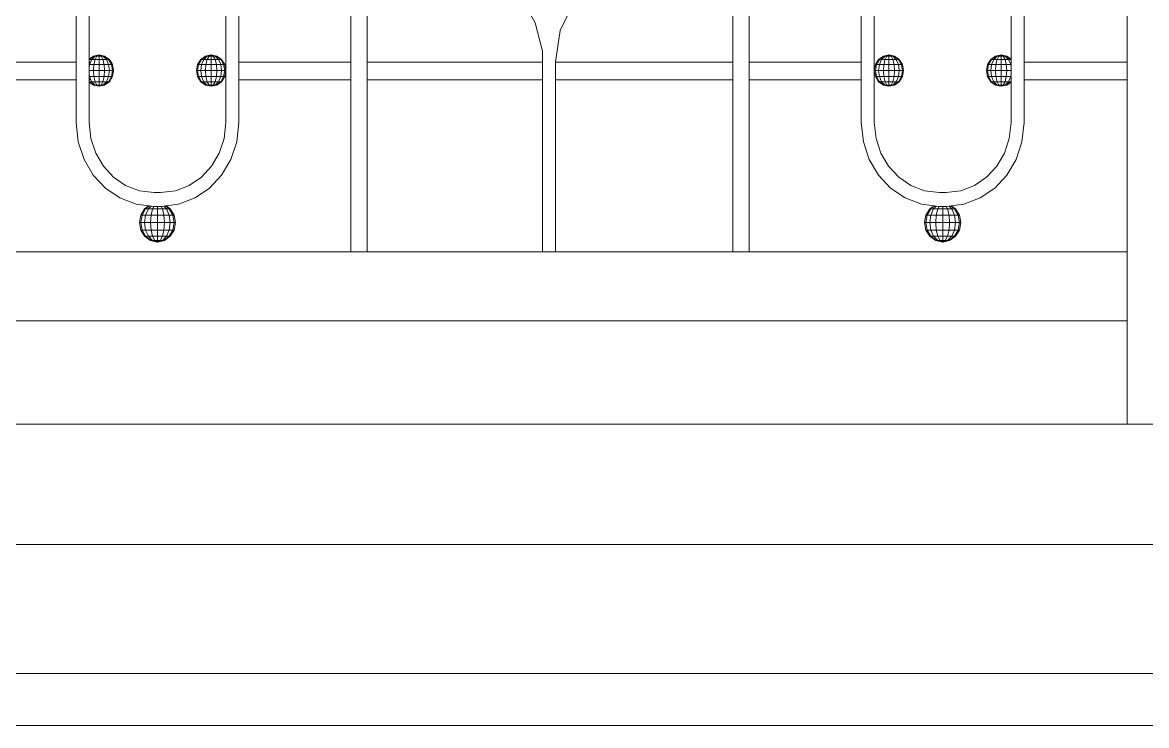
# Model space of a CAD drawing. Header units: millimetres. Extents: x 1832547 to 2001569, y -558009 to -417808.
# Drawn here: x 1949505 to 1950158, y -523749 to -523340 of the extents above; entities that cross this region are included whole.
import ezdxf

# ---------------------------------------------------------------- set-up
doc = ezdxf.new("R2010")
doc.units = ezdxf.units.MM
doc.header["$MEASUREMENT"] = 0
doc.linetypes.add('CENTER', pattern=[2, 1.25, -0.25, 0.25, -0.25])
for name, color, linetype, lineweight in [('CA.manh 08', 8, 'CONTINUOUS', 9), ('CA.thay 145', 145, 'CONTINUOUS', 18), ('CA.tim 67', 67, 'CENTER', 9), ('CA_manh 08', 8, 'CONTINUOUS', 9)]:
    doc.layers.add(name, color=color, linetype=linetype, lineweight=lineweight)

msp = doc.modelspace()

# ---------------------------------------------------------------- linework, layer by layer
at = {"layer": 'CA.manh 08'}
for points in [[(1959499.03, -523718.59), (1948689.75, -523718.59)], [(1959469.03, -523748.68), (1948719.75, -523748.7)]]:
    msp.add_lwpolyline(points, dxfattribs=at)
at = {"layer": 'CA.thay 145'}
msp.add_lwpolyline([(1959414.03, -523643.6), (1948754.75, -523643.59)], dxfattribs=at)
at = {"layer": 'CA.tim 67', "ltscale": 500}
for points in [[(1949633.52, -523643.59), (1938284.72, -523643.59)], [(1963746.8, -523643.59), (1949633.52, -523643.59)]]:
    msp.add_lwpolyline(points, dxfattribs=at)
at = {"layer": 'CA_manh 08'}
for p, q in [((1949535.92, -523363.43), (1949535.92, -522851.16)), ((1949543.49, -522851.77), (1949543.49, -523361.66)), ((1949622.94, -522852.13), (1949622.94, -523368.32)), ((1949630.51, -522851.16), (1949630.51, -523363.43)), ((1949695.67, -523363.43), (1949695.67, -522851.16)), ((1949705.13, -522851.16), (1949705.13, -523363.43)), ((1949917.75, -523363.43), (1949917.75, -522851.16)), ((1949927.2, -522851.16), (1949927.2, -523363.43)), ((1949992.37, -523363.43), (1949992.37, -522851.16)), ((1949999.94, -522852.13), (1949999.94, -523368.32)), ((1950079.39, -523361.66), (1950079.39, -522851.77)), ((1950086.96, -522850.39), (1950086.96, -523363.43)), ((1950146.92, -523363.43), (1950146.92, -522850.39)), ((1949794.77, -523325.88), (1949802.82, -523340.5)), ((1949817.39, -523344.98), (1949824.97, -523329.19)), ((1949802.82, -523340.5), (1949806.98, -523357.12)), ((1949814.54, -523363.29), (1949817.39, -523344.98)), ((1949543.49, -523361.66), (1949545.98, -523359.87)), ((1949543.49, -523361.85), (1949543.49, -523361.66)), ((1949543.68, -523361.85), (1949543.49, -523361.85)), ((1949543.49, -523362.19), (1949543.68, -523361.85)), ((1949543.49, -523362.19), (1949543.49, -523361.85)), ((1949543.49, -523363.43), (1949543.49, -523362.19)), ((1949543.68, -523361.85), (1949546.23, -523359.87)), ((1949544.99, -523361.85), (1949543.68, -523361.85)), ((1949543.68, -523364.82), (1949544.99, -523361.85)), ((1949544.99, -523361.85), (1949546.94, -523359.87)), ((1949546.94, -523361.85), (1949544.99, -523361.85)), ((1949545.98, -523359.87), (1949549.24, -523359.17)), ((1949546.23, -523359.87), (1949545.98, -523359.87)), ((1949546.23, -523359.87), (1949549.24, -523359.17)), ((1949546.94, -523359.87), (1949546.23, -523359.87)), ((1949546.23, -523364.82), (1949546.94, -523361.85)), ((1949546.94, -523359.87), (1949549.24, -523359.17)), ((1949548, -523359.87), (1949546.94, -523359.87)), ((1949546.94, -523361.85), (1949548, -523359.87)), ((1949549.24, -523361.85), (1949546.94, -523361.85)), ((1949548, -523359.87), (1949549.24, -523359.17)), ((1949549.24, -523359.87), (1949548, -523359.87)), ((1949549.24, -523359.17), (1949549.24, -523359.87)), ((1949550.49, -523359.87), (1949549.24, -523359.17)), ((1949552.5, -523359.87), (1949549.24, -523359.17)), ((1949552.25, -523359.87), (1949549.24, -523359.17)), ((1949551.55, -523359.87), (1949549.24, -523359.17)), ((1949549.24, -523359.87), (1949550.49, -523359.87)), ((1949549.24, -523359.87), (1949549.24, -523361.85)), ((1949551.55, -523361.85), (1949549.24, -523361.85)), ((1949549.24, -523361.85), (1949549.24, -523364.82)), ((1949551.55, -523359.87), (1949550.49, -523359.87)), ((1949551.55, -523361.85), (1949550.49, -523359.87)), ((1949552.25, -523359.87), (1949551.55, -523359.87)), ((1949553.5, -523361.85), (1949551.55, -523359.87)), ((1949553.5, -523361.85), (1949551.55, -523361.85)), ((1949552.25, -523364.82), (1949551.55, -523361.85)), ((1949552.5, -523359.87), (1949552.25, -523359.87)), ((1949554.8, -523361.85), (1949552.25, -523359.87)), ((1949555.26, -523361.85), (1949552.5, -523359.87)), ((1949554.8, -523361.85), (1949553.5, -523361.85)), ((1949554.8, -523364.82), (1949553.5, -523361.85)), ((1949554.8, -523361.85), (1949555.26, -523361.85)), ((1949556.51, -523364.82), (1949554.8, -523361.85)), ((1949557.11, -523364.82), (1949555.26, -523361.85)), ((1949606.56, -523364.82), (1949608.41, -523361.85)), ((1949607.16, -523364.82), (1949608.87, -523361.85)), ((1949608.41, -523361.85), (1949611.17, -523359.87)), ((1949608.87, -523361.85), (1949608.41, -523361.85)), ((1949608.87, -523361.85), (1949611.42, -523359.87)), ((1949610.17, -523361.85), (1949608.87, -523361.85)), ((1949608.87, -523364.82), (1949610.17, -523361.85)), ((1949610.17, -523361.85), (1949612.12, -523359.87)), ((1949612.12, -523361.85), (1949610.17, -523361.85)), ((1949611.17, -523359.87), (1949614.43, -523359.17)), ((1949611.42, -523359.87), (1949611.17, -523359.87)), ((1949611.42, -523359.87), (1949614.43, -523359.17)), ((1949612.12, -523359.87), (1949611.42, -523359.87)), ((1949611.42, -523364.82), (1949612.12, -523361.85)), ((1949612.12, -523359.87), (1949614.43, -523359.17)), ((1949613.18, -523359.87), (1949612.12, -523359.87)), ((1949612.12, -523361.85), (1949613.18, -523359.87)), ((1949614.43, -523361.85), (1949612.12, -523361.85)), ((1949613.18, -523359.87), (1949614.43, -523359.17)), ((1949614.43, -523359.87), (1949613.18, -523359.87)), ((1949614.43, -523359.17), (1949614.43, -523359.87)), ((1949615.67, -523359.87), (1949614.43, -523359.17)), ((1949617.68, -523359.87), (1949614.43, -523359.17)), ((1949617.44, -523359.87), (1949614.43, -523359.17)), ((1949616.73, -523359.87), (1949614.43, -523359.17)), ((1949614.43, -523359.87), (1949615.67, -523359.87)), ((1949614.43, -523359.87), (1949614.43, -523361.85)), ((1949616.73, -523361.85), (1949614.43, -523361.85)), ((1949614.43, -523361.85), (1949614.43, -523364.82)), ((1949616.73, -523359.87), (1949615.67, -523359.87)), ((1949616.73, -523361.85), (1949615.67, -523359.87)), ((1949617.44, -523359.87), (1949616.73, -523359.87)), ((1949618.68, -523361.85), (1949616.73, -523359.87)), ((1949618.68, -523361.85), (1949616.73, -523361.85)), ((1949617.44, -523364.82), (1949616.73, -523361.85)), ((1949617.68, -523359.87), (1949617.44, -523359.87)), ((1949619.99, -523361.85), (1949617.44, -523359.87)), ((1949620.45, -523361.85), (1949617.68, -523359.87)), ((1949619.99, -523361.85), (1949618.68, -523361.85)), ((1949619.99, -523364.82), (1949618.68, -523361.85)), ((1949619.99, -523361.85), (1949620.45, -523361.85)), ((1949621.69, -523364.82), (1949619.99, -523361.85)), ((1949622.29, -523364.82), (1949620.45, -523361.85)), ((1949806.98, -523357.12), (1949806.98, -523363.43)), ((1950000.59, -523364.82), (1950002.43, -523361.85)), ((1950001.18, -523364.82), (1950002.89, -523361.85)), ((1950002.43, -523361.85), (1950005.19, -523359.87)), ((1950002.43, -523361.85), (1950002.89, -523361.85)), ((1950002.89, -523361.85), (1950005.44, -523359.87)), ((1950002.89, -523361.85), (1950004.19, -523361.85)), ((1950002.89, -523364.82), (1950004.19, -523361.85)), ((1950004.19, -523361.85), (1950006.15, -523359.87)), ((1950004.19, -523361.85), (1950006.15, -523361.85)), ((1950005.19, -523359.87), (1950008.45, -523359.17)), ((1950005.44, -523359.87), (1950005.19, -523359.87)), ((1950005.44, -523359.87), (1950008.45, -523359.17)), ((1950005.44, -523359.87), (1950006.15, -523359.87)), ((1950005.44, -523364.82), (1950006.15, -523361.85)), ((1950006.15, -523359.87), (1950008.45, -523359.17)), ((1950006.15, -523359.87), (1950007.2, -523359.87)), ((1950006.15, -523361.85), (1950007.2, -523359.87)), ((1950006.15, -523361.85), (1950008.45, -523361.85)), ((1950007.2, -523359.87), (1950008.45, -523359.17)), ((1950007.2, -523359.87), (1950008.45, -523359.87)), ((1950008.45, -523359.17), (1950008.45, -523359.87)), ((1950009.7, -523359.87), (1950008.45, -523359.17)), ((1950010.75, -523359.87), (1950008.45, -523359.17)), ((1950011.46, -523359.87), (1950008.45, -523359.17)), ((1950011.71, -523359.87), (1950008.45, -523359.17)), ((1950008.45, -523359.87), (1950009.7, -523359.87)), ((1950008.45, -523359.87), (1950008.45, -523361.85)), ((1950008.45, -523361.85), (1950010.75, -523361.85)), ((1950008.45, -523361.85), (1950008.45, -523364.82)), ((1950009.7, -523359.87), (1950010.75, -523359.87)), ((1950010.75, -523361.85), (1950009.7, -523359.87)), ((1950010.75, -523359.87), (1950011.46, -523359.87)), ((1950012.71, -523361.85), (1950010.75, -523359.87)), ((1950010.75, -523361.85), (1950012.71, -523361.85)), ((1950011.46, -523364.82), (1950010.75, -523361.85)), ((1950011.46, -523359.87), (1950011.71, -523359.87)), ((1950014.01, -523361.85), (1950011.46, -523359.87)), ((1950014.47, -523361.85), (1950011.71, -523359.87)), ((1950012.71, -523361.85), (1950014.01, -523361.85)), ((1950014.01, -523364.82), (1950012.71, -523361.85)), ((1950014.01, -523361.85), (1950014.47, -523361.85)), ((1950015.72, -523364.82), (1950014.01, -523361.85)), ((1950016.32, -523364.82), (1950014.47, -523361.85)), ((1950065.77, -523364.82), (1950067.62, -523361.85)), ((1950066.37, -523364.82), (1950068.07, -523361.85)), ((1950067.62, -523361.85), (1950070.38, -523359.87)), ((1950067.62, -523361.85), (1950068.07, -523361.85)), ((1950068.07, -523361.85), (1950070.63, -523359.87)), ((1950068.07, -523361.85), (1950069.38, -523361.85)), ((1950068.07, -523364.82), (1950069.38, -523361.85)), ((1950069.38, -523361.85), (1950071.33, -523359.87)), ((1950069.38, -523361.85), (1950071.33, -523361.85)), ((1950070.38, -523359.87), (1950073.64, -523359.17)), ((1950070.63, -523359.87), (1950070.38, -523359.87)), ((1950070.63, -523359.87), (1950073.64, -523359.17)), ((1950070.63, -523359.87), (1950071.33, -523359.87)), ((1950070.63, -523364.82), (1950071.33, -523361.85)), ((1950071.33, -523359.87), (1950073.64, -523359.17)), ((1950071.33, -523359.87), (1950072.39, -523359.87)), ((1950071.33, -523361.85), (1950072.39, -523359.87)), ((1950071.33, -523361.85), (1950073.64, -523361.85)), ((1950072.39, -523359.87), (1950073.64, -523359.17)), ((1950072.39, -523359.87), (1950073.64, -523359.87)), ((1950073.64, -523359.17), (1950073.64, -523359.87)), ((1950074.88, -523359.87), (1950073.64, -523359.17)), ((1950075.94, -523359.87), (1950073.64, -523359.17)), ((1950076.64, -523359.87), (1950073.64, -523359.17)), ((1950076.89, -523359.87), (1950073.64, -523359.17)), ((1950073.64, -523359.87), (1950074.88, -523359.87)), ((1950073.64, -523359.87), (1950073.64, -523361.85)), ((1950073.64, -523361.85), (1950075.94, -523361.85)), ((1950073.64, -523361.85), (1950073.64, -523364.82)), ((1950074.88, -523359.87), (1950075.94, -523359.87)), ((1950075.94, -523361.85), (1950074.88, -523359.87)), ((1950075.94, -523359.87), (1950076.64, -523359.87)), ((1950077.89, -523361.85), (1950075.94, -523359.87)), ((1950075.94, -523361.85), (1950077.89, -523361.85)), ((1950076.64, -523364.82), (1950075.94, -523361.85)), ((1950076.64, -523359.87), (1950076.89, -523359.87)), ((1950079.2, -523361.85), (1950076.64, -523359.87)), ((1950079.39, -523361.66), (1950076.89, -523359.87)), ((1950077.89, -523361.85), (1950079.2, -523361.85)), ((1950079.2, -523364.82), (1950077.89, -523361.85)), ((1950079.2, -523361.85), (1950079.39, -523361.85)), ((1950079.39, -523362.19), (1950079.2, -523361.85)), ((1950079.39, -523361.85), (1950079.39, -523361.66)), ((1950079.39, -523362.19), (1950079.39, -523361.85)), ((1950079.39, -523364.82), (1950079.39, -523362.19)), ((1949535.92, -523363.43), (1949472.68, -523363.43)), ((1949535.92, -523363.43), (1949535.92, -523373.59)), ((1949544.17, -523363.43), (1949543.49, -523363.43)), ((1949543.49, -523364.82), (1949543.49, -523363.43)), ((1949543.68, -523364.82), (1949543.49, -523364.82)), ((1949543.49, -523366.29), (1949543.68, -523364.82)), ((1949543.49, -523366.29), (1949543.49, -523364.82)), ((1949543.49, -523368.32), (1949543.49, -523366.29)), ((1949545.98, -523368.32), (1949543.49, -523368.32)), ((1949543.49, -523370.35), (1949543.49, -523368.32)), ((1949546.23, -523364.82), (1949543.68, -523364.82)), ((1949545.98, -523368.32), (1949546.23, -523364.82)), ((1949549.24, -523368.32), (1949545.98, -523368.32)), ((1949546.23, -523371.82), (1949545.98, -523368.32)), ((1949549.24, -523364.82), (1949546.23, -523364.82)), ((1949552.25, -523364.82), (1949549.24, -523364.82)), ((1949549.24, -523364.82), (1949549.24, -523368.32)), ((1949552.5, -523368.32), (1949549.24, -523368.32)), ((1949549.24, -523368.32), (1949549.24, -523371.82)), ((1949554.8, -523364.82), (1949552.25, -523364.82)), ((1949552.5, -523368.32), (1949552.25, -523364.82)), ((1949552.25, -523371.82), (1949552.5, -523368.32)), ((1949555.26, -523368.32), (1949552.5, -523368.32)), ((1949556.51, -523364.82), (1949554.8, -523364.82)), ((1949555.26, -523368.32), (1949554.8, -523364.82)), ((1949554.8, -523371.82), (1949555.26, -523368.32)), ((1949557.11, -523368.32), (1949555.26, -523368.32)), ((1949557.11, -523364.82), (1949556.51, -523364.82)), ((1949557.11, -523368.32), (1949556.51, -523364.82)), ((1949556.51, -523371.82), (1949557.11, -523368.32)), ((1949557.75, -523368.32), (1949557.11, -523364.82)), ((1949557.75, -523368.32), (1949557.11, -523368.32)), ((1949557.11, -523371.82), (1949557.75, -523368.32)), ((1949605.91, -523368.32), (1949606.56, -523364.82)), ((1949606.56, -523368.32), (1949605.91, -523368.32)), ((1949606.56, -523371.82), (1949605.91, -523368.32)), ((1949607.16, -523364.82), (1949606.56, -523364.82)), ((1949606.56, -523368.32), (1949607.16, -523364.82)), ((1949608.41, -523368.32), (1949606.56, -523368.32)), ((1949607.16, -523371.82), (1949606.56, -523368.32)), ((1949608.87, -523364.82), (1949607.16, -523364.82)), ((1949608.41, -523368.32), (1949608.87, -523364.82)), ((1949611.17, -523368.32), (1949608.41, -523368.32)), ((1949608.87, -523371.82), (1949608.41, -523368.32)), ((1949611.42, -523364.82), (1949608.87, -523364.82)), ((1949611.17, -523368.32), (1949611.42, -523364.82)), ((1949614.43, -523368.32), (1949611.17, -523368.32)), ((1949611.42, -523371.82), (1949611.17, -523368.32)), ((1949614.43, -523364.82), (1949611.42, -523364.82)), ((1949617.44, -523364.82), (1949614.43, -523364.82)), ((1949614.43, -523364.82), (1949614.43, -523368.32)), ((1949617.68, -523368.32), (1949614.43, -523368.32)), ((1949614.43, -523368.32), (1949614.43, -523371.82)), ((1949619.99, -523364.82), (1949617.44, -523364.82)), ((1949617.68, -523368.32), (1949617.44, -523364.82)), ((1949617.44, -523371.82), (1949617.68, -523368.32)), ((1949620.45, -523368.32), (1949617.68, -523368.32)), ((1949621.69, -523364.82), (1949619.99, -523364.82)), ((1949620.45, -523368.32), (1949619.99, -523364.82)), ((1949619.99, -523371.82), (1949620.45, -523368.32)), ((1949622.29, -523368.32), (1949620.45, -523368.32)), ((1949622.29, -523364.82), (1949621.69, -523364.82)), ((1949622.29, -523368.32), (1949621.69, -523364.82)), ((1949621.69, -523371.82), (1949622.29, -523368.32)), ((1949622.94, -523368.32), (1949622.29, -523364.82)), ((1949622.94, -523368.32), (1949622.29, -523368.32)), ((1949622.29, -523371.82), (1949622.94, -523368.32)), ((1949622.94, -523368.32), (1949622.94, -523398.46)), ((1949695.67, -523363.43), (1949630.51, -523363.43)), ((1949630.51, -523363.43), (1949630.51, -523373.59)), ((1949695.67, -523363.43), (1949695.67, -523373.59)), ((1949806.98, -523363.43), (1949705.13, -523363.43)), ((1949705.13, -523373.59), (1949705.13, -523363.43)), ((1949806.98, -523363.43), (1949806.98, -523373.59)), ((1949814.54, -523363.29), (1949814.54, -523363.43)), ((1949917.75, -523363.43), (1949814.54, -523363.43)), ((1949814.54, -523373.59), (1949814.54, -523363.43)), ((1949917.75, -523373.59), (1949917.75, -523363.43)), ((1949992.37, -523363.43), (1949927.2, -523363.43)), ((1949927.2, -523363.43), (1949927.2, -523373.59)), ((1949992.37, -523373.59), (1949992.37, -523363.43)), ((1949999.94, -523368.32), (1950000.59, -523364.82)), ((1949999.94, -523368.32), (1950000.59, -523368.32)), ((1950000.59, -523371.82), (1949999.94, -523368.32)), ((1949999.94, -523368.32), (1949999.94, -523398.46)), ((1950000.59, -523364.82), (1950001.18, -523364.82)), ((1950000.59, -523368.32), (1950001.18, -523364.82)), ((1950000.59, -523368.32), (1950002.43, -523368.32)), ((1950001.18, -523371.82), (1950000.59, -523368.32)), ((1950001.18, -523364.82), (1950002.89, -523364.82)), ((1950002.43, -523368.32), (1950002.89, -523364.82)), ((1950002.43, -523368.32), (1950005.19, -523368.32)), ((1950002.89, -523371.82), (1950002.43, -523368.32)), ((1950002.89, -523364.82), (1950005.44, -523364.82)), ((1950005.19, -523368.32), (1950005.44, -523364.82)), ((1950005.19, -523368.32), (1950008.45, -523368.32)), ((1950005.44, -523371.82), (1950005.19, -523368.32)), ((1950005.44, -523364.82), (1950008.45, -523364.82)), ((1950008.45, -523364.82), (1950011.46, -523364.82)), ((1950008.45, -523364.82), (1950008.45, -523368.32)), ((1950008.45, -523368.32), (1950011.71, -523368.32)), ((1950008.45, -523368.32), (1950008.45, -523371.82)), ((1950011.46, -523364.82), (1950014.01, -523364.82)), ((1950011.71, -523368.32), (1950011.46, -523364.82)), ((1950011.46, -523371.82), (1950011.71, -523368.32)), ((1950011.71, -523368.32), (1950014.47, -523368.32)), ((1950014.01, -523364.82), (1950015.72, -523364.82)), ((1950014.47, -523368.32), (1950014.01, -523364.82)), ((1950014.01, -523371.82), (1950014.47, -523368.32)), ((1950014.47, -523368.32), (1950016.32, -523368.32)), ((1950015.72, -523364.82), (1950016.32, -523364.82)), ((1950016.32, -523368.32), (1950015.72, -523364.82)), ((1950015.72, -523371.82), (1950016.32, -523368.32)), ((1950016.96, -523368.32), (1950016.32, -523364.82)), ((1950016.32, -523368.32), (1950016.96, -523368.32)), ((1950016.32, -523371.82), (1950016.96, -523368.32)), ((1950065.12, -523368.32), (1950065.77, -523364.82)), ((1950065.12, -523368.32), (1950065.77, -523368.32)), ((1950065.77, -523371.82), (1950065.12, -523368.32)), ((1950065.77, -523364.82), (1950066.37, -523364.82)), ((1950065.77, -523368.32), (1950066.37, -523364.82)), ((1950065.77, -523368.32), (1950067.62, -523368.32)), ((1950066.37, -523371.82), (1950065.77, -523368.32)), ((1950066.37, -523364.82), (1950068.07, -523364.82)), ((1950067.62, -523368.32), (1950068.07, -523364.82)), ((1950067.62, -523368.32), (1950070.38, -523368.32)), ((1950068.07, -523371.82), (1950067.62, -523368.32)), ((1950068.07, -523364.82), (1950070.63, -523364.82)), ((1950070.38, -523368.32), (1950070.63, -523364.82)), ((1950070.38, -523368.32), (1950073.64, -523368.32)), ((1950070.63, -523371.82), (1950070.38, -523368.32)), ((1950070.63, -523364.82), (1950073.64, -523364.82)), ((1950073.64, -523364.82), (1950076.64, -523364.82)), ((1950073.64, -523364.82), (1950073.64, -523368.32)), ((1950073.64, -523368.32), (1950076.89, -523368.32)), ((1950073.64, -523368.32), (1950073.64, -523371.82)), ((1950076.64, -523364.82), (1950079.2, -523364.82)), ((1950076.89, -523368.32), (1950076.64, -523364.82)), ((1950076.64, -523371.82), (1950076.89, -523368.32)), ((1950076.89, -523368.32), (1950079.39, -523368.32)), ((1950079.2, -523364.82), (1950079.39, -523364.82)), ((1950079.39, -523366.29), (1950079.2, -523364.82)), ((1950079.39, -523366.29), (1950079.39, -523364.82)), ((1950079.39, -523368.32), (1950079.39, -523366.29)), ((1950079.39, -523370.35), (1950079.39, -523368.32)), ((1950146.92, -523363.43), (1950086.96, -523363.43)), ((1950086.96, -523363.43), (1950086.96, -523373.59)), ((1950146.92, -523363.43), (1950146.92, -523373.59)), ((1949472.68, -523373.59), (1949535.92, -523373.59)), ((1949535.92, -523398.49), (1949535.92, -523373.59)), ((1949543.68, -523371.82), (1949543.49, -523370.35)), ((1949543.49, -523371.82), (1949543.49, -523370.35)), ((1949543.68, -523371.82), (1949543.49, -523371.82)), ((1949543.49, -523373.59), (1949543.49, -523371.82)), ((1949543.49, -523373.59), (1949544.45, -523373.59)), ((1949543.49, -523374.45), (1949543.49, -523373.59)), ((1949543.68, -523374.78), (1949543.49, -523374.45)), ((1949543.49, -523374.78), (1949543.49, -523374.45)), ((1949543.68, -523374.78), (1949543.49, -523374.78)), ((1949543.49, -523374.97), (1949543.49, -523374.78)), ((1949545.98, -523376.77), (1949543.49, -523374.97)), ((1949543.49, -523374.97), (1949543.49, -523398.46)), ((1949546.23, -523371.82), (1949543.68, -523371.82)), ((1949544.45, -523373.59), (1949543.68, -523371.82)), ((1949544.99, -523374.78), (1949543.68, -523374.78)), ((1949546.23, -523376.77), (1949543.68, -523374.78)), ((1949544.99, -523374.78), (1949544.45, -523373.59)), ((1949546.94, -523374.78), (1949544.99, -523374.78)), ((1949546.94, -523376.77), (1949544.99, -523374.78)), ((1949549.24, -523371.82), (1949546.23, -523371.82)), ((1949546.94, -523374.78), (1949546.23, -523371.82)), ((1949549.24, -523374.78), (1949546.94, -523374.78)), ((1949548, -523376.77), (1949546.94, -523374.78)), ((1949552.25, -523371.82), (1949549.24, -523371.82)), ((1949549.24, -523371.82), (1949549.24, -523374.78)), ((1949551.55, -523374.78), (1949549.24, -523374.78)), ((1949549.24, -523374.78), (1949549.24, -523376.77)), ((1949550.49, -523376.77), (1949551.55, -523374.78)), ((1949551.55, -523374.78), (1949552.25, -523371.82)), ((1949553.5, -523374.78), (1949551.55, -523374.78)), ((1949551.55, -523376.77), (1949553.5, -523374.78)), ((1949554.8, -523371.82), (1949552.25, -523371.82)), ((1949552.25, -523376.77), (1949554.8, -523374.78)), ((1949552.5, -523376.77), (1949555.26, -523374.78)), ((1949553.5, -523374.78), (1949554.8, -523371.82)), ((1949554.8, -523374.78), (1949553.5, -523374.78)), ((1949556.51, -523371.82), (1949554.8, -523371.82)), ((1949554.8, -523374.78), (1949556.51, -523371.82)), ((1949555.26, -523374.78), (1949554.8, -523374.78)), ((1949555.26, -523374.78), (1949557.11, -523371.82)), ((1949557.11, -523371.82), (1949556.51, -523371.82)), ((1949607.16, -523371.82), (1949606.56, -523371.82)), ((1949608.41, -523374.78), (1949606.56, -523371.82)), ((1949608.87, -523371.82), (1949607.16, -523371.82)), ((1949608.87, -523374.78), (1949607.16, -523371.82)), ((1949608.87, -523374.78), (1949608.41, -523374.78)), ((1949611.17, -523376.77), (1949608.41, -523374.78)), ((1949611.42, -523371.82), (1949608.87, -523371.82)), ((1949610.17, -523374.78), (1949608.87, -523371.82)), ((1949610.17, -523374.78), (1949608.87, -523374.78)), ((1949611.42, -523376.77), (1949608.87, -523374.78)), ((1949612.12, -523374.78), (1949610.17, -523374.78)), ((1949612.12, -523376.77), (1949610.17, -523374.78)), ((1949614.43, -523371.82), (1949611.42, -523371.82)), ((1949612.12, -523374.78), (1949611.42, -523371.82)), ((1949614.43, -523374.78), (1949612.12, -523374.78)), ((1949613.18, -523376.77), (1949612.12, -523374.78)), ((1949617.44, -523371.82), (1949614.43, -523371.82)), ((1949614.43, -523371.82), (1949614.43, -523374.78)), ((1949616.73, -523374.78), (1949614.43, -523374.78)), ((1949614.43, -523374.78), (1949614.43, -523376.77)), ((1949615.67, -523376.77), (1949616.73, -523374.78)), ((1949616.73, -523374.78), (1949617.44, -523371.82)), ((1949618.68, -523374.78), (1949616.73, -523374.78)), ((1949616.73, -523376.77), (1949618.68, -523374.78)), ((1949619.99, -523371.82), (1949617.44, -523371.82)), ((1949617.44, -523376.77), (1949619.99, -523374.78)), ((1949617.68, -523376.77), (1949620.45, -523374.78)), ((1949618.68, -523374.78), (1949619.99, -523371.82)), ((1949619.99, -523374.78), (1949618.68, -523374.78)), ((1949621.69, -523371.82), (1949619.99, -523371.82)), ((1949619.99, -523374.78), (1949621.69, -523371.82)), ((1949620.45, -523374.78), (1949619.99, -523374.78)), ((1949620.45, -523374.78), (1949622.29, -523371.82)), ((1949622.29, -523371.82), (1949621.69, -523371.82)), ((1949630.51, -523373.59), (1949630.51, -523398.49)), ((1949630.51, -523373.59), (1949695.67, -523373.59)), ((1949695.67, -523473.59), (1949695.67, -523373.59)), ((1949705.13, -523373.59), (1949806.98, -523373.59)), ((1949705.13, -523373.59), (1949705.13, -523473.59)), ((1949806.98, -523473.59), (1949806.98, -523373.59)), ((1949814.54, -523373.59), (1949814.54, -523473.59)), ((1949814.54, -523373.59), (1949917.75, -523373.59)), ((1949917.75, -523473.59), (1949917.75, -523373.59)), ((1949927.2, -523373.59), (1949992.37, -523373.59)), ((1949927.2, -523373.59), (1949927.2, -523473.59)), ((1949992.37, -523398.49), (1949992.37, -523373.59)), ((1950000.59, -523371.82), (1950001.18, -523371.82)), ((1950002.43, -523374.78), (1950000.59, -523371.82)), ((1950001.18, -523371.82), (1950002.89, -523371.82)), ((1950002.89, -523374.78), (1950001.18, -523371.82)), ((1950002.89, -523374.78), (1950002.43, -523374.78)), ((1950005.19, -523376.77), (1950002.43, -523374.78)), ((1950002.89, -523371.82), (1950005.44, -523371.82)), ((1950004.19, -523374.78), (1950002.89, -523371.82)), ((1950002.89, -523374.78), (1950004.19, -523374.78)), ((1950005.44, -523376.77), (1950002.89, -523374.78)), ((1950004.19, -523374.78), (1950006.15, -523374.78)), ((1950006.15, -523376.77), (1950004.19, -523374.78)), ((1950005.44, -523371.82), (1950008.45, -523371.82)), ((1950006.15, -523374.78), (1950005.44, -523371.82)), ((1950006.15, -523374.78), (1950008.45, -523374.78)), ((1950007.2, -523376.77), (1950006.15, -523374.78)), ((1950008.45, -523371.82), (1950011.46, -523371.82)), ((1950008.45, -523371.82), (1950008.45, -523374.78)), ((1950008.45, -523374.78), (1950010.75, -523374.78)), ((1950008.45, -523374.78), (1950008.45, -523376.77)), ((1950009.7, -523376.77), (1950010.75, -523374.78)), ((1950010.75, -523374.78), (1950011.46, -523371.82)), ((1950010.75, -523374.78), (1950012.71, -523374.78)), ((1950010.75, -523376.77), (1950012.71, -523374.78)), ((1950011.46, -523371.82), (1950014.01, -523371.82)), ((1950011.46, -523376.77), (1950014.01, -523374.78)), ((1950011.71, -523376.77), (1950014.47, -523374.78)), ((1950012.71, -523374.78), (1950014.01, -523371.82)), ((1950012.71, -523374.78), (1950014.01, -523374.78)), ((1950014.01, -523371.82), (1950015.72, -523371.82)), ((1950014.01, -523374.78), (1950015.72, -523371.82)), ((1950014.01, -523374.78), (1950014.47, -523374.78)), ((1950014.47, -523374.78), (1950016.32, -523371.82)), ((1950015.72, -523371.82), (1950016.32, -523371.82)), ((1950065.77, -523371.82), (1950066.37, -523371.82)), ((1950067.62, -523374.78), (1950065.77, -523371.82)), ((1950066.37, -523371.82), (1950068.07, -523371.82)), ((1950068.07, -523374.78), (1950066.37, -523371.82)), ((1950068.07, -523374.78), (1950067.62, -523374.78)), ((1950070.38, -523376.77), (1950067.62, -523374.78)), ((1950068.07, -523371.82), (1950070.63, -523371.82)), ((1950069.38, -523374.78), (1950068.07, -523371.82)), ((1950068.07, -523374.78), (1950069.38, -523374.78)), ((1950070.63, -523376.77), (1950068.07, -523374.78)), ((1950069.38, -523374.78), (1950071.33, -523374.78)), ((1950071.33, -523376.77), (1950069.38, -523374.78)), ((1950070.63, -523371.82), (1950073.64, -523371.82)), ((1950071.33, -523374.78), (1950070.63, -523371.82)), ((1950071.33, -523374.78), (1950073.64, -523374.78)), ((1950072.39, -523376.77), (1950071.33, -523374.78)), ((1950073.64, -523371.82), (1950076.64, -523371.82)), ((1950073.64, -523371.82), (1950073.64, -523374.78)), ((1950073.64, -523374.78), (1950075.94, -523374.78)), ((1950073.64, -523374.78), (1950073.64, -523376.77)), ((1950074.88, -523376.77), (1950075.94, -523374.78)), ((1950075.94, -523374.78), (1950076.64, -523371.82)), ((1950075.94, -523374.78), (1950077.89, -523374.78)), ((1950075.94, -523376.77), (1950077.89, -523374.78)), ((1950076.64, -523371.82), (1950079.2, -523371.82)), ((1950076.64, -523376.77), (1950079.2, -523374.78)), ((1950076.89, -523376.77), (1950079.39, -523374.97)), ((1950077.89, -523374.78), (1950079.2, -523371.82)), ((1950077.89, -523374.78), (1950079.2, -523374.78)), ((1950079.2, -523371.82), (1950079.39, -523370.35)), ((1950079.2, -523371.82), (1950079.39, -523371.82)), ((1950079.2, -523374.78), (1950079.39, -523374.45)), ((1950079.2, -523374.78), (1950079.39, -523374.78)), ((1950079.39, -523371.82), (1950079.39, -523370.35)), ((1950079.39, -523374.45), (1950079.39, -523371.82)), ((1950079.39, -523374.78), (1950079.39, -523374.45)), ((1950079.39, -523374.97), (1950079.39, -523374.78)), ((1950079.39, -523398.46), (1950079.39, -523374.97)), ((1950086.96, -523373.59), (1950146.92, -523373.59)), ((1950086.96, -523373.59), (1950086.96, -523398.49)), ((1950146.92, -523473.59), (1950146.92, -523373.59)), ((1949546.23, -523376.77), (1949545.98, -523376.77)), ((1949549.24, -523377.46), (1949545.98, -523376.77)), ((1949546.94, -523376.77), (1949546.23, -523376.77)), ((1949549.24, -523377.46), (1949546.23, -523376.77)), ((1949548, -523376.77), (1949546.94, -523376.77)), ((1949549.24, -523377.46), (1949546.94, -523376.77)), ((1949549.24, -523376.77), (1949548, -523376.77)), ((1949549.24, -523377.46), (1949548, -523376.77)), ((1949550.49, -523376.77), (1949549.24, -523376.77)), ((1949549.24, -523376.77), (1949549.24, -523377.46)), ((1949549.24, -523377.46), (1949552.5, -523376.77)), ((1949549.24, -523377.46), (1949552.25, -523376.77)), ((1949549.24, -523377.46), (1949551.55, -523376.77)), ((1949549.24, -523377.46), (1949550.49, -523376.77)), ((1949551.55, -523376.77), (1949550.49, -523376.77)), ((1949552.25, -523376.77), (1949551.55, -523376.77)), ((1949552.25, -523376.77), (1949552.5, -523376.77)), ((1949611.42, -523376.77), (1949611.17, -523376.77)), ((1949614.43, -523377.46), (1949611.17, -523376.77)), ((1949612.12, -523376.77), (1949611.42, -523376.77)), ((1949614.43, -523377.46), (1949611.42, -523376.77)), ((1949613.18, -523376.77), (1949612.12, -523376.77)), ((1949614.43, -523377.46), (1949612.12, -523376.77)), ((1949614.43, -523376.77), (1949613.18, -523376.77)), ((1949614.43, -523377.46), (1949613.18, -523376.77)), ((1949615.67, -523376.77), (1949614.43, -523376.77)), ((1949614.43, -523376.77), (1949614.43, -523377.46)), ((1949614.43, -523377.46), (1949617.68, -523376.77)), ((1949614.43, -523377.46), (1949617.44, -523376.77)), ((1949614.43, -523377.46), (1949616.73, -523376.77)), ((1949614.43, -523377.46), (1949615.67, -523376.77)), ((1949616.73, -523376.77), (1949615.67, -523376.77)), ((1949617.44, -523376.77), (1949616.73, -523376.77)), ((1949617.44, -523376.77), (1949617.68, -523376.77)), ((1950005.19, -523376.77), (1950005.44, -523376.77)), ((1950008.45, -523377.46), (1950005.19, -523376.77)), ((1950005.44, -523376.77), (1950006.15, -523376.77)), ((1950008.45, -523377.46), (1950005.44, -523376.77)), ((1950006.15, -523376.77), (1950007.2, -523376.77)), ((1950008.45, -523377.46), (1950006.15, -523376.77)), ((1950007.2, -523376.77), (1950008.45, -523376.77)), ((1950008.45, -523377.46), (1950007.2, -523376.77)), ((1950008.45, -523376.77), (1950009.7, -523376.77)), ((1950008.45, -523377.46), (1950009.7, -523376.77)), ((1950008.45, -523376.77), (1950008.45, -523377.46)), ((1950008.45, -523377.46), (1950010.75, -523376.77)), ((1950008.45, -523377.46), (1950011.46, -523376.77)), ((1950008.45, -523377.46), (1950011.71, -523376.77)), ((1950009.7, -523376.77), (1950010.75, -523376.77)), ((1950010.75, -523376.77), (1950011.46, -523376.77)), ((1950011.46, -523376.77), (1950011.71, -523376.77)), ((1950070.38, -523376.77), (1950070.63, -523376.77)), ((1950073.64, -523377.46), (1950070.38, -523376.77)), ((1950070.63, -523376.77), (1950071.33, -523376.77)), ((1950073.64, -523377.46), (1950070.63, -523376.77)), ((1950071.33, -523376.77), (1950072.39, -523376.77)), ((1950073.64, -523377.46), (1950071.33, -523376.77)), ((1950072.39, -523376.77), (1950073.64, -523376.77)), ((1950073.64, -523377.46), (1950072.39, -523376.77)), ((1950073.64, -523376.77), (1950074.88, -523376.77)), ((1950073.64, -523377.46), (1950074.88, -523376.77)), ((1950073.64, -523376.77), (1950073.64, -523377.46)), ((1950073.64, -523377.46), (1950075.94, -523376.77)), ((1950073.64, -523377.46), (1950076.64, -523376.77)), ((1950073.64, -523377.46), (1950076.89, -523376.77)), ((1950074.88, -523376.77), (1950075.94, -523376.77)), ((1950075.94, -523376.77), (1950076.64, -523376.77)), ((1950076.64, -523376.77), (1950076.89, -523376.77)), ((1949535.92, -523398.49), (1949537.12, -523409.67)), ((1949544.49, -523407.78), (1949543.49, -523398.46)), ((1949622.94, -523398.46), (1949621.94, -523407.78)), ((1949629.31, -523409.67), (1949630.51, -523398.49)), ((1949993.57, -523409.67), (1949992.37, -523398.49)), ((1949999.94, -523398.46), (1950000.94, -523407.78)), ((1950078.39, -523407.78), (1950079.39, -523398.46)), ((1950086.96, -523398.49), (1950085.76, -523409.67)), ((1949547.34, -523416.34), (1949544.49, -523407.78)), ((1949621.94, -523407.78), (1949619.09, -523416.34)), ((1950000.94, -523407.78), (1950003.79, -523416.34)), ((1950075.54, -523416.34), (1950078.39, -523407.78)), ((1949537.12, -523409.67), (1949540.54, -523419.93)), ((1949625.89, -523419.93), (1949629.31, -523409.67)), ((1949996.99, -523419.93), (1949993.57, -523409.67)), ((1950085.76, -523409.67), (1950082.34, -523419.93)), ((1949540.54, -523419.93), (1949545.9, -523428.99)), ((1949551.81, -523423.89), (1949547.34, -523416.34)), ((1949619.09, -523416.34), (1949614.62, -523423.89)), ((1949620.53, -523428.99), (1949625.89, -523419.93)), ((1950002.35, -523428.99), (1949996.99, -523419.93)), ((1950003.79, -523416.34), (1950008.26, -523423.89)), ((1950071.06, -523423.89), (1950075.54, -523416.34)), ((1950082.34, -523419.93), (1950076.97, -523428.99)), ((1949557.68, -523430.19), (1949551.81, -523423.89)), ((1949614.62, -523423.89), (1949608.75, -523430.19)), ((1950008.26, -523423.89), (1950014.13, -523430.19)), ((1950065.2, -523430.19), (1950071.06, -523423.89)), ((1949545.9, -523428.99), (1949552.94, -523436.54)), ((1949564.71, -523435), (1949557.68, -523430.19)), ((1949608.75, -523430.19), (1949601.72, -523435)), ((1949613.49, -523436.54), (1949620.53, -523428.99)), ((1950009.39, -523436.54), (1950002.35, -523428.99)), ((1950014.13, -523430.19), (1950021.16, -523435)), ((1950058.17, -523435), (1950065.2, -523430.19)), ((1950076.97, -523428.99), (1950069.94, -523436.54)), ((1949552.94, -523436.54), (1949561.37, -523442.3)), ((1949572.68, -523438.06), (1949564.71, -523435)), ((1949581.35, -523439.13), (1949572.68, -523438.06)), ((1949585.07, -523439.13), (1949581.35, -523439.13)), ((1949593.75, -523438.06), (1949585.07, -523439.13)), ((1949601.72, -523435), (1949593.75, -523438.06)), ((1949605.06, -523442.3), (1949613.49, -523436.54)), ((1950017.82, -523442.3), (1950009.39, -523436.54)), ((1950021.16, -523435), (1950029.12, -523438.06)), ((1950029.12, -523438.06), (1950037.8, -523439.13)), ((1950037.8, -523439.13), (1950041.52, -523439.13)), ((1950041.52, -523439.13), (1950050.2, -523438.06)), ((1950050.2, -523438.06), (1950058.17, -523435)), ((1950069.94, -523436.54), (1950061.51, -523442.3)), ((1949561.37, -523442.3), (1949570.92, -523445.97)), ((1949578.18, -523446.87), (1949570.92, -523445.97)), ((1949575.77, -523448.6), (1949578.18, -523446.87)), ((1949576.34, -523448.6), (1949578.51, -523446.91)), ((1949577.95, -523448.6), (1949579.49, -523447.03)), ((1949578.18, -523446.87), (1949578.51, -523446.91)), ((1949578.51, -523446.91), (1949579.49, -523447.03)), ((1949579.49, -523447.03), (1949581.09, -523447.23)), ((1949585.33, -523447.23), (1949586.93, -523447.04)), ((1949586.93, -523447.04), (1949587.91, -523446.91)), ((1949588.47, -523448.6), (1949586.93, -523447.04)), ((1949587.91, -523446.91), (1949588.24, -523446.87)), ((1949590.08, -523448.6), (1949587.91, -523446.91)), ((1949595.51, -523445.97), (1949588.24, -523446.87)), ((1949590.64, -523448.6), (1949588.24, -523446.87)), ((1949595.51, -523445.97), (1949605.06, -523442.3)), ((1950027.37, -523445.97), (1950017.82, -523442.3)), ((1950034.64, -523446.87), (1950027.37, -523445.97)), ((1950032.23, -523448.6), (1950034.64, -523446.87)), ((1950032.8, -523448.6), (1950034.97, -523446.91)), ((1950034.41, -523448.6), (1950035.95, -523447.04)), ((1950034.97, -523446.91), (1950034.64, -523446.87)), ((1950035.95, -523447.04), (1950034.97, -523446.91)), ((1950037.55, -523447.23), (1950035.95, -523447.04)), ((1950043.39, -523447.03), (1950041.79, -523447.23)), ((1950044.37, -523446.91), (1950043.39, -523447.03)), ((1950044.93, -523448.6), (1950043.39, -523447.03)), ((1950044.7, -523446.87), (1950044.37, -523446.91)), ((1950046.54, -523448.6), (1950044.37, -523446.91)), ((1950051.96, -523445.97), (1950044.7, -523446.87)), ((1950047.1, -523448.6), (1950044.7, -523446.87)), ((1950061.51, -523442.3), (1950051.96, -523445.97)), ((1949572.69, -523456.58), (1949573.49, -523452.26)), ((1949573.49, -523452.26), (1949575.77, -523448.6)), ((1949574.23, -523452.26), (1949573.49, -523452.26)), ((1949573.49, -523456.58), (1949574.23, -523452.26)), ((1949574.23, -523452.26), (1949576.34, -523448.6)), ((1949576.34, -523452.26), (1949574.23, -523452.26)), ((1949576.34, -523448.6), (1949575.77, -523448.6)), ((1949575.77, -523456.58), (1949576.34, -523452.26)), ((1949577.95, -523448.6), (1949576.34, -523448.6)), ((1949576.34, -523452.26), (1949577.95, -523448.6)), ((1949579.49, -523452.26), (1949576.34, -523452.26)), ((1949580.36, -523448.6), (1949577.95, -523448.6)), ((1949579.18, -523456.58), (1949579.49, -523452.26)), ((1949579.49, -523452.26), (1949580.36, -523448.6)), ((1949583.21, -523452.26), (1949579.49, -523452.26)), ((1949580.36, -523448.6), (1949581.09, -523447.23)), ((1949583.21, -523448.6), (1949580.36, -523448.6)), ((1949581.09, -523447.23), (1949581.32, -523447.26)), ((1949581.32, -523447.26), (1949583.21, -523447.26)), ((1949583.21, -523447.26), (1949583.21, -523448.6)), ((1949583.21, -523447.26), (1949585.11, -523447.26)), ((1949586.05, -523448.6), (1949583.21, -523448.6)), ((1949583.21, -523448.6), (1949583.21, -523452.26)), ((1949586.93, -523452.26), (1949583.21, -523452.26)), ((1949583.21, -523452.26), (1949583.21, -523456.58)), ((1949585.11, -523447.26), (1949585.33, -523447.23)), ((1949586.05, -523448.6), (1949585.33, -523447.23)), ((1949588.47, -523448.6), (1949586.05, -523448.6)), ((1949586.93, -523452.26), (1949586.05, -523448.6)), ((1949590.08, -523452.26), (1949586.93, -523452.26)), ((1949587.23, -523456.58), (1949586.93, -523452.26)), ((1949590.08, -523448.6), (1949588.47, -523448.6)), ((1949590.08, -523452.26), (1949588.47, -523448.6)), ((1949590.64, -523448.6), (1949590.08, -523448.6)), ((1949592.18, -523452.26), (1949590.08, -523448.6)), ((1949592.18, -523452.26), (1949590.08, -523452.26)), ((1949590.64, -523456.58), (1949590.08, -523452.26)), ((1949592.92, -523452.26), (1949590.64, -523448.6)), ((1949592.92, -523452.26), (1949592.18, -523452.26)), ((1949592.92, -523456.58), (1949592.18, -523452.26)), ((1949593.72, -523456.58), (1949592.92, -523452.26)), ((1950029.15, -523456.58), (1950029.95, -523452.26)), ((1950029.95, -523452.26), (1950032.23, -523448.6)), ((1950029.95, -523452.26), (1950030.69, -523452.26)), ((1950029.95, -523456.58), (1950030.69, -523452.26)), ((1950030.69, -523452.26), (1950032.8, -523448.6)), ((1950030.69, -523452.26), (1950032.8, -523452.26)), ((1950032.23, -523448.6), (1950032.8, -523448.6)), ((1950032.23, -523456.58), (1950032.8, -523452.26)), ((1950032.8, -523448.6), (1950034.41, -523448.6)), ((1950032.8, -523452.26), (1950034.41, -523448.6)), ((1950032.8, -523452.26), (1950035.95, -523452.26)), ((1950034.41, -523448.6), (1950036.82, -523448.6)), ((1950035.64, -523456.58), (1950035.95, -523452.26)), ((1950035.95, -523452.26), (1950036.82, -523448.6)), ((1950035.95, -523452.26), (1950039.67, -523452.26)), ((1950036.82, -523448.6), (1950037.55, -523447.23)), ((1950036.82, -523448.6), (1950039.67, -523448.6)), ((1950037.77, -523447.26), (1950037.55, -523447.23)), ((1950039.67, -523447.26), (1950037.77, -523447.26)), ((1950039.67, -523447.26), (1950039.67, -523448.6)), ((1950041.56, -523447.26), (1950039.67, -523447.26)), ((1950039.67, -523448.6), (1950042.51, -523448.6)), ((1950039.67, -523448.6), (1950039.67, -523452.26)), ((1950039.67, -523452.26), (1950043.39, -523452.26)), ((1950039.67, -523452.26), (1950039.67, -523456.58)), ((1950041.79, -523447.23), (1950041.56, -523447.26)), ((1950042.51, -523448.6), (1950041.79, -523447.23)), ((1950042.51, -523448.6), (1950044.93, -523448.6)), ((1950043.39, -523452.26), (1950042.51, -523448.6)), ((1950043.39, -523452.26), (1950046.54, -523452.26)), ((1950043.69, -523456.58), (1950043.39, -523452.26)), ((1950044.93, -523448.6), (1950046.54, -523448.6)), ((1950046.54, -523452.26), (1950044.93, -523448.6)), ((1950046.54, -523448.6), (1950047.1, -523448.6)), ((1950048.64, -523452.26), (1950046.54, -523448.6)), ((1950046.54, -523452.26), (1950048.64, -523452.26)), ((1950047.1, -523456.58), (1950046.54, -523452.26)), ((1950049.38, -523452.26), (1950047.1, -523448.6)), ((1950048.64, -523452.26), (1950049.38, -523452.26)), ((1950049.38, -523456.58), (1950048.64, -523452.26)), ((1950050.18, -523456.58), (1950049.38, -523452.26)), ((1949573.49, -523456.58), (1949572.69, -523456.58)), ((1949573.49, -523460.91), (1949572.69, -523456.58)), ((1949575.77, -523456.58), (1949573.49, -523456.58)), ((1949574.23, -523460.91), (1949573.49, -523456.58)), ((1949579.18, -523456.58), (1949575.77, -523456.58)), ((1949576.34, -523460.91), (1949575.77, -523456.58)), ((1949583.21, -523456.58), (1949579.18, -523456.58)), ((1949579.49, -523460.91), (1949579.18, -523456.58)), ((1949587.23, -523456.58), (1949583.21, -523456.58)), ((1949583.21, -523456.58), (1949583.21, -523460.91)), ((1949586.93, -523460.91), (1949587.23, -523456.58)), ((1949590.64, -523456.58), (1949587.23, -523456.58)), ((1949590.08, -523460.91), (1949590.64, -523456.58)), ((1949592.92, -523456.58), (1949590.64, -523456.58)), ((1949592.18, -523460.91), (1949592.92, -523456.58)), ((1949593.72, -523456.58), (1949592.92, -523456.58)), ((1949592.92, -523460.91), (1949593.72, -523456.58)), ((1950029.15, -523456.58), (1950029.95, -523456.58)), ((1950029.95, -523460.91), (1950029.15, -523456.58)), ((1950029.95, -523456.58), (1950032.23, -523456.58)), ((1950030.69, -523460.91), (1950029.95, -523456.58)), ((1950032.23, -523456.58), (1950035.64, -523456.58)), ((1950032.8, -523460.91), (1950032.23, -523456.58)), ((1950035.64, -523456.58), (1950039.67, -523456.58)), ((1950035.95, -523460.91), (1950035.64, -523456.58)), ((1950039.67, -523456.58), (1950043.69, -523456.58)), ((1950039.67, -523456.58), (1950039.67, -523460.91)), ((1950043.39, -523460.91), (1950043.69, -523456.58)), ((1950043.69, -523456.58), (1950047.1, -523456.58)), ((1950046.54, -523460.91), (1950047.1, -523456.58)), ((1950047.1, -523456.58), (1950049.38, -523456.58)), ((1950048.64, -523460.91), (1950049.38, -523456.58)), ((1950049.38, -523456.58), (1950050.18, -523456.58)), ((1950049.38, -523460.91), (1950050.18, -523456.58)), ((1949574.23, -523460.91), (1949573.49, -523460.91)), ((1949575.77, -523464.57), (1949573.49, -523460.91)), ((1949576.34, -523460.91), (1949574.23, -523460.91)), ((1949576.34, -523464.57), (1949574.23, -523460.91)), ((1949576.34, -523464.57), (1949575.77, -523464.57)), ((1949579.18, -523467.02), (1949575.77, -523464.57)), ((1949579.49, -523460.91), (1949576.34, -523460.91)), ((1949577.95, -523464.57), (1949576.34, -523460.91)), ((1949577.95, -523464.57), (1949576.34, -523464.57)), ((1949579.49, -523467.02), (1949576.34, -523464.57)), ((1949580.36, -523464.57), (1949577.95, -523464.57)), ((1949580.36, -523467.02), (1949577.95, -523464.57)), ((1949583.21, -523460.91), (1949579.49, -523460.91)), ((1949580.36, -523464.57), (1949579.49, -523460.91)), ((1949583.21, -523464.57), (1949580.36, -523464.57)), ((1949581.67, -523467.02), (1949580.36, -523464.57)), ((1949586.93, -523460.91), (1949583.21, -523460.91)), ((1949583.21, -523460.91), (1949583.21, -523464.57)), ((1949586.05, -523464.57), (1949583.21, -523464.57)), ((1949583.21, -523464.57), (1949583.21, -523467.02)), ((1949584.75, -523467.02), (1949586.05, -523464.57)), ((1949586.05, -523464.57), (1949586.93, -523460.91)), ((1949588.47, -523464.57), (1949586.05, -523464.57)), ((1949586.05, -523467.02), (1949588.47, -523464.57)), ((1949590.08, -523460.91), (1949586.93, -523460.91)), ((1949586.93, -523467.02), (1949590.08, -523464.57)), ((1949587.23, -523467.02), (1949590.64, -523464.57)), ((1949588.47, -523464.57), (1949590.08, -523460.91)), ((1949590.08, -523464.57), (1949588.47, -523464.57)), ((1949592.18, -523460.91), (1949590.08, -523460.91)), ((1949590.08, -523464.57), (1949592.18, -523460.91)), ((1949590.64, -523464.57), (1949590.08, -523464.57)), ((1949590.64, -523464.57), (1949592.92, -523460.91)), ((1949592.92, -523460.91), (1949592.18, -523460.91)), ((1950029.95, -523460.91), (1950030.69, -523460.91)), ((1950032.23, -523464.57), (1950029.95, -523460.91)), ((1950030.69, -523460.91), (1950032.8, -523460.91)), ((1950032.8, -523464.57), (1950030.69, -523460.91)), ((1950032.8, -523464.57), (1950032.23, -523464.57)), ((1950035.64, -523467.02), (1950032.23, -523464.57)), ((1950032.8, -523460.91), (1950035.95, -523460.91)), ((1950034.41, -523464.57), (1950032.8, -523460.91)), ((1950032.8, -523464.57), (1950034.41, -523464.57)), ((1950035.95, -523467.02), (1950032.8, -523464.57)), ((1950034.41, -523464.57), (1950036.82, -523464.57)), ((1950036.82, -523467.02), (1950034.41, -523464.57)), ((1950035.95, -523460.91), (1950039.67, -523460.91)), ((1950036.82, -523464.57), (1950035.95, -523460.91)), ((1950036.82, -523464.57), (1950039.67, -523464.57)), ((1950038.13, -523467.02), (1950036.82, -523464.57)), ((1950039.67, -523460.91), (1950043.39, -523460.91)), ((1950039.67, -523460.91), (1950039.67, -523464.57)), ((1950039.67, -523464.57), (1950042.51, -523464.57)), ((1950039.67, -523464.57), (1950039.67, -523467.02)), ((1950041.21, -523467.02), (1950042.51, -523464.57)), ((1950042.51, -523464.57), (1950043.39, -523460.91)), ((1950042.51, -523464.57), (1950044.93, -523464.57)), ((1950042.51, -523467.02), (1950044.93, -523464.57)), ((1950043.39, -523460.91), (1950046.54, -523460.91)), ((1950043.39, -523467.02), (1950046.54, -523464.57)), ((1950043.69, -523467.02), (1950047.1, -523464.57)), ((1950044.93, -523464.57), (1950046.54, -523460.91)), ((1950044.93, -523464.57), (1950046.54, -523464.57)), ((1950046.54, -523460.91), (1950048.64, -523460.91)), ((1950046.54, -523464.57), (1950048.64, -523460.91)), ((1950046.54, -523464.57), (1950047.1, -523464.57)), ((1950047.1, -523464.57), (1950049.38, -523460.91)), ((1950048.64, -523460.91), (1950049.38, -523460.91)), ((1949579.49, -523467.02), (1949579.18, -523467.02)), ((1949583.21, -523467.88), (1949579.18, -523467.02)), ((1949580.36, -523467.02), (1949579.49, -523467.02)), ((1949583.21, -523467.88), (1949579.49, -523467.02)), ((1949581.67, -523467.02), (1949580.36, -523467.02)), ((1949583.21, -523467.88), (1949580.36, -523467.02)), ((1949583.21, -523467.02), (1949581.67, -523467.02)), ((1949583.21, -523467.88), (1949581.67, -523467.02)), ((1949584.75, -523467.02), (1949583.21, -523467.02)), ((1949583.21, -523467.02), (1949583.21, -523467.88)), ((1949583.21, -523467.88), (1949587.23, -523467.02)), ((1949583.21, -523467.88), (1949586.93, -523467.02)), ((1949583.21, -523467.88), (1949586.05, -523467.02)), ((1949583.21, -523467.88), (1949584.75, -523467.02)), ((1949586.05, -523467.02), (1949584.75, -523467.02)), ((1949586.93, -523467.02), (1949586.05, -523467.02)), ((1949586.93, -523467.02), (1949587.23, -523467.02)), ((1950035.64, -523467.02), (1950035.95, -523467.02)), ((1950039.67, -523467.88), (1950035.64, -523467.02)), ((1950035.95, -523467.02), (1950036.82, -523467.02)), ((1950039.67, -523467.88), (1950035.95, -523467.02)), ((1950036.82, -523467.02), (1950038.13, -523467.02)), ((1950039.67, -523467.88), (1950036.82, -523467.02)), ((1950038.13, -523467.02), (1950039.67, -523467.02)), ((1950039.67, -523467.88), (1950038.13, -523467.02)), ((1950039.67, -523467.02), (1950041.21, -523467.02)), ((1950039.67, -523467.88), (1950041.21, -523467.02)), ((1950039.67, -523467.02), (1950039.67, -523467.88)), ((1950039.67, -523467.88), (1950042.51, -523467.02)), ((1950039.67, -523467.88), (1950043.39, -523467.02)), ((1950039.67, -523467.88), (1950043.69, -523467.02)), ((1950041.21, -523467.02), (1950042.51, -523467.02)), ((1950042.51, -523467.02), (1950043.39, -523467.02)), ((1950043.39, -523467.02), (1950043.69, -523467.02)), ((1949472.68, -523473.59), (1949695.67, -523473.59)), ((1949695.67, -523473.59), (1949705.13, -523473.59)), ((1949705.13, -523473.59), (1949806.98, -523473.59)), ((1949806.98, -523473.59), (1949814.54, -523473.59)), ((1949814.54, -523473.59), (1949917.75, -523473.59)), ((1949917.75, -523473.59), (1949927.2, -523473.59)), ((1949927.2, -523473.59), (1950146.92, -523473.59)), ((1950146.92, -523473.59), (1950146.92, -523513.59)), ((1950146.92, -523513.59), (1949472.68, -523513.59)), ((1950146.92, -523573.59), (1950146.92, -523513.59)), ((1949472.68, -523573.59), (1950146.92, -523573.59)), ((1950146.92, -523573.59), (1950174.85, -523573.59)), ((1954524.65, -523643.59), (1949274.75, -523643.59))]:
    msp.add_line(p, q, dxfattribs=at)

doc.saveas('drawing.dxf')
